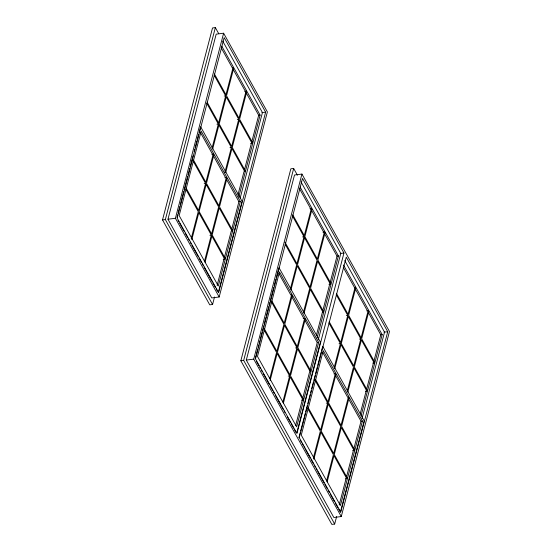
<?xml version="1.0" encoding="UTF-8"?>
<svg xmlns="http://www.w3.org/2000/svg" width="552" height="552" viewBox="0 0 552 552"><rect width="100%" height="100%" fill="white"/><g stroke="black" fill="none" stroke-linecap="round" stroke-linejoin="round"><path stroke-width="0.83" d="M214.535 296.969L212.575 304.483L209.746 304.842L162.523 219.917L212.52 27.959L215.349 27.6L218.695 33.61M212.575 304.483L165.352 219.558L215.349 27.6M167.974 219.22L216.184 34.155L223.615 33.217L267.382 111.932L219.178 296.99L211.747 297.928L167.974 219.22L175.412 218.281L219.178 296.99M175.412 218.281L223.615 33.217M177.019 217.267L177.675 214.776M178.103 213.113L179.835 206.469M180.269 204.806L183.733 191.516M184.161 189.853L187.625 176.564M188.059 174.901L189.791 168.256M190.219 166.594L193.034 155.795M194.118 151.641L194.766 149.143M195.201 147.487L196.933 140.843M197.361 139.18L198.665 134.191M199.093 132.535L200.39 127.546M212.065 148.046L218.323 124.027L206.793 103.293M214.128 75.134L225.658 95.869L218.62 122.882L207.09 102.148M221.166 47.803L232.288 67.792L232.992 67.71L225.961 94.716L214.424 73.982M212.644 149.088L218.902 125.062L231.378 147.501L224.905 172.355M191.213 238.616L198.251 211.609L185.893 189.391M192.82 160.487L205.585 183.443L198.547 210.457L186.197 188.239M211.802 154.312L213.224 154.132L205.882 182.298L193.531 160.08M191.792 239.651L198.823 212.644L211.306 235.083L204.482 261.275M213.224 154.132L213.797 155.167L206.462 183.333L218.937 205.772L226.272 177.606L224.857 177.785M238.712 119.342L231.674 146.356L219.199 123.917L226.237 96.904L238.712 119.342L237.298 119.522M244.633 91.363L246.047 91.183L239.016 118.19L226.534 95.751L233.572 68.745L232.992 67.71M225.699 172.562L231.95 148.543L244.722 171.499L244.012 171.589L237.974 194.78M246.047 91.183L246.627 92.218L239.589 119.232L252.354 142.188L252.057 143.334L250.642 143.513M205.054 262.31L211.878 236.118L224.643 259.074L223.229 259.254M244.308 170.437L251.346 143.423M251.864 141.457L258.681 115.264L245.916 92.308L246.627 92.218M244.722 171.499L245.019 170.347L232.254 147.391L239.292 120.377L252.057 143.334M238.74 197.085L260.102 115.085L221.766 46.161M217.115 285.356L223.939 259.164M224.45 257.197L231.274 230.998L231.985 230.915L232.282 229.763L219.517 206.807L226.851 178.641L226.272 177.606M226.555 179.476L238.912 201.694L231.571 229.853L232.282 229.763M240.161 198.127L262.448 112.56L222.656 41.007M224.643 259.074L224.947 257.922L212.182 234.966L219.213 207.952L231.985 230.915M240.327 201.514L218.316 285.998L179.158 215.57L201.163 131.086L240.327 201.514L238.912 201.694M218.275 292.663L242.073 201.287L200.611 126.718M265.636 112.159L218.626 292.622L177.157 218.054L224.167 37.591L265.636 112.159L261.876 112.629M336.63 516.534L334.671 524.041L331.842 524.4L240.844 360.767L290.849 168.808L293.678 168.45L297.431 175.205M334.671 524.041L243.673 360.408L293.678 168.45M246.302 360.07L294.506 175.005L301.937 174.073L389.477 331.49L341.274 516.555L333.843 517.486L246.302 360.07L253.734 359.131L341.274 516.555M253.734 359.131L301.937 174.073M255.348 358.117L255.997 355.626M256.432 353.963L257.729 348.981M258.163 347.318L258.812 344.827M259.24 343.165L259.895 340.674M260.323 339.011L262.055 332.366M262.49 330.703L263.787 325.721M264.222 324.058L265.954 317.414M266.381 315.751L268.762 306.615M269.197 304.952L269.845 302.462M270.28 300.799L273.744 287.502M274.171 285.846L275.903 279.195M276.338 277.539L278.719 268.396M290.393 288.903L296.652 264.877L285.122 244.143M292.457 215.984L303.986 236.718L296.948 263.732L285.005 242.252M309.907 208.732L311.321 208.559L304.283 235.566L292.753 214.832M290.966 289.938L297.224 265.912L309.707 288.358L303.448 312.377M269.755 378.651L276.573 352.459L264.222 330.241M278.898 273.599L290.842 295.072L291.546 294.982L284.211 323.148L271.853 300.93M270.114 380.507L277.152 353.494L289.627 375.933L282.81 402.125M291.546 294.982L292.125 296.017L284.784 324.183L297.266 346.621L304.6 318.456L303.186 318.635M322.961 232.213L324.376 232.033L317.338 259.047L304.863 236.608L311.894 209.594L311.321 208.559M304.021 313.412L310.279 289.393L323.044 312.349L322.34 312.439L316.296 335.63M324.376 232.033L324.949 233.068L317.917 260.082L330.682 283.038L330.379 284.183L328.964 284.363M296.969 347.767L289.931 374.78L277.449 352.342L284.487 325.328L296.969 347.767L295.548 347.946M283.383 403.16L290.207 376.968L302.972 399.924L301.558 400.103M322.637 311.287L329.675 284.273M329.972 283.128L337.01 256.114L324.245 233.158L324.949 233.068M323.044 312.349L323.348 311.197L310.576 288.241L317.614 261.227L330.379 284.183M317.069 337.934L338.424 255.935L300.095 187.011M295.658 425.385L302.261 400.014M302.779 398.047L309.603 371.855L310.307 371.765L310.61 370.613L297.838 347.656L305.173 319.498L304.6 318.456M304.469 319.58L317.234 342.544L309.9 370.702L310.61 370.613M318.269 339.804L340.777 253.409L300.985 181.856M302.972 399.924L303.269 398.772L290.504 375.815L297.542 348.809L310.307 371.765M318.649 342.364L296.645 426.848L257.48 356.419L279.484 271.936L318.649 342.364L317.234 342.544M296.817 432.685L320.401 342.137L278.933 267.568M343.958 253.009L296.955 433.472L255.486 358.903L302.496 178.441L343.958 253.009L340.198 253.478M298.901 437.66L300.198 432.671M300.633 431.015L304.097 417.719M304.531 416.063L305.18 413.565M305.608 411.909L307.34 405.258M307.774 403.602L310.155 394.459M310.59 392.796L311.238 390.305M311.666 388.642L313.398 381.998M313.833 380.335L315.13 375.353M315.565 373.69L317.296 367.046M317.731 365.383L321.188 352.093M321.623 350.43L322.492 347.111M334.16 367.611L340.418 343.592L328.888 322.858M336.223 294.692L347.753 315.427L340.722 342.44L329.185 321.706M343.261 267.361L354.384 287.357L355.088 287.268L348.057 314.281L336.527 293.547M334.74 368.646L340.998 344.627L353.473 367.066L347.215 391.085M355.088 287.268L355.667 288.303L348.629 315.316L361.111 337.755L368.143 310.741L366.728 310.921M313.308 458.181L320.346 431.167L307.581 408.211M314.916 380.045L327.681 403.008L320.643 430.015L308.292 407.804M333.898 373.87L335.319 373.697L327.985 401.856L315.627 379.638M313.888 459.216L320.919 432.202L333.401 454.641L326.577 480.833M335.892 374.732L328.557 402.891L341.032 425.33L348.374 397.171L347.663 397.261L335.188 374.822L335.892 374.732L335.319 373.697M360.808 338.907L353.77 365.914L341.295 343.475L348.333 316.462L360.808 338.907L359.393 339.08M347.794 392.12L354.053 368.101L366.818 391.057L365.403 391.237M327.157 481.868L333.974 455.676L346.746 478.632L345.324 478.812M348.374 397.171L348.947 398.206L341.612 426.365L354.377 449.321L354.08 450.473L352.666 450.653M360.283 413.51L366.107 391.147M366.618 389.181L373.442 362.988M373.959 361.015L380.776 334.822L368.425 312.604M366.818 391.057L367.114 389.912L354.349 366.949L361.387 339.942L374.152 362.899L372.738 363.078M374.152 362.899L374.449 361.746L361.684 338.79L368.722 311.776L368.143 310.741M361.049 415.815L382.198 334.643L343.447 264.967M339.211 504.914L346.035 478.722M353.37 450.563L346.332 477.577L347.042 477.487L346.746 478.632M353.673 449.411L361.008 421.252L348.65 399.034M362.043 418.519L384.544 332.118L344.752 260.565M362.422 421.072L340.411 505.556L301.254 435.135L323.258 350.651L362.422 421.072L361.008 421.252M387.732 331.717L340.722 512.18L299.253 437.612L346.263 257.149L387.732 331.717L383.971 332.194M224.243 96.048L225.658 95.869M258.681 115.264L260.102 115.085M216.908 124.207L218.323 124.027M251.65 142.278L252.354 142.188M229.963 147.681L231.378 147.501M213.086 155.257L213.797 155.167M204.171 183.623L205.585 183.443M162.523 219.917L165.352 219.558M209.891 235.262L211.306 235.083M302.572 236.898L303.986 236.718M224.236 258.012L224.947 257.922M337.01 256.114L338.424 255.935M291.415 296.107L292.125 296.017M354.957 288.392L355.667 288.303M346.339 315.606L347.753 315.427M380.776 334.822L382.198 334.643M339.004 343.772L340.418 343.592M240.844 360.767L243.673 360.408M373.745 361.836L374.449 361.746M288.213 376.112L289.627 375.933M302.565 398.861L303.269 398.772M348.236 398.296L348.947 398.206M326.267 403.181L327.681 403.008M233.275 69.58L245.343 91.273M299.494 188.653L311.19 209.684M311.604 210.429L323.665 232.123M355.378 289.138L367.439 310.831M322.706 346.276L364.175 420.845L340.37 512.228L338.693 509.213M200.569 132.749L212.513 154.222M213.507 156.009L225.568 177.696M291.829 296.859L303.89 318.545M322.665 352.307L334.609 373.787M271.142 301.337L283.914 324.293L276.876 351.307L264.111 328.35M354.08 450.473L341.315 427.517L334.277 454.531L347.042 477.487M178.061 220.358L178.903 221.863M179.738 223.374L184.347 231.654M185.182 233.165L187.694 237.684M188.536 239.188L189.37 240.693M190.212 242.204L191.047 243.708M191.882 245.212L198.168 256.514M199.003 258.019L201.521 262.538M202.356 264.042L203.191 265.553M204.033 267.058L211.989 281.368M212.83 282.872L215.342 287.392M216.177 288.903L217.433 291.159M256.39 361.208L258.902 365.728M259.737 367.232L260.578 368.743M261.413 370.247L262.255 371.751M263.09 373.262L269.376 384.558M270.211 386.062L272.722 390.581M273.564 392.092L274.399 393.597M275.234 395.101L283.197 409.411M284.032 410.923L284.873 412.427M287.385 416.946L290.317 422.218M291.152 423.722L293.664 428.242M294.506 429.753L296.183 432.761M300.578 440.668L301.413 442.18M302.255 443.684L303.089 445.188M303.931 446.699L304.766 448.203M305.601 449.707L310.21 457.994M311.052 459.505L313.564 464.018M314.398 465.529L315.24 467.033M316.075 468.538L316.91 470.049M317.752 471.553L324.031 482.855M324.873 484.359L327.384 488.879M328.219 490.383L329.482 492.646M330.317 494.15L334.505 501.685M335.34 503.189L337.858 507.709M206.158 184.478L199.127 211.492L211.602 233.931L218.64 206.917L206.158 184.478M304.559 237.753L297.528 264.767L310.003 287.206L317.041 260.192L304.559 237.753M328.261 404.043L321.223 431.05L333.698 453.496L340.736 426.482L328.261 404.043"/></g></svg>
